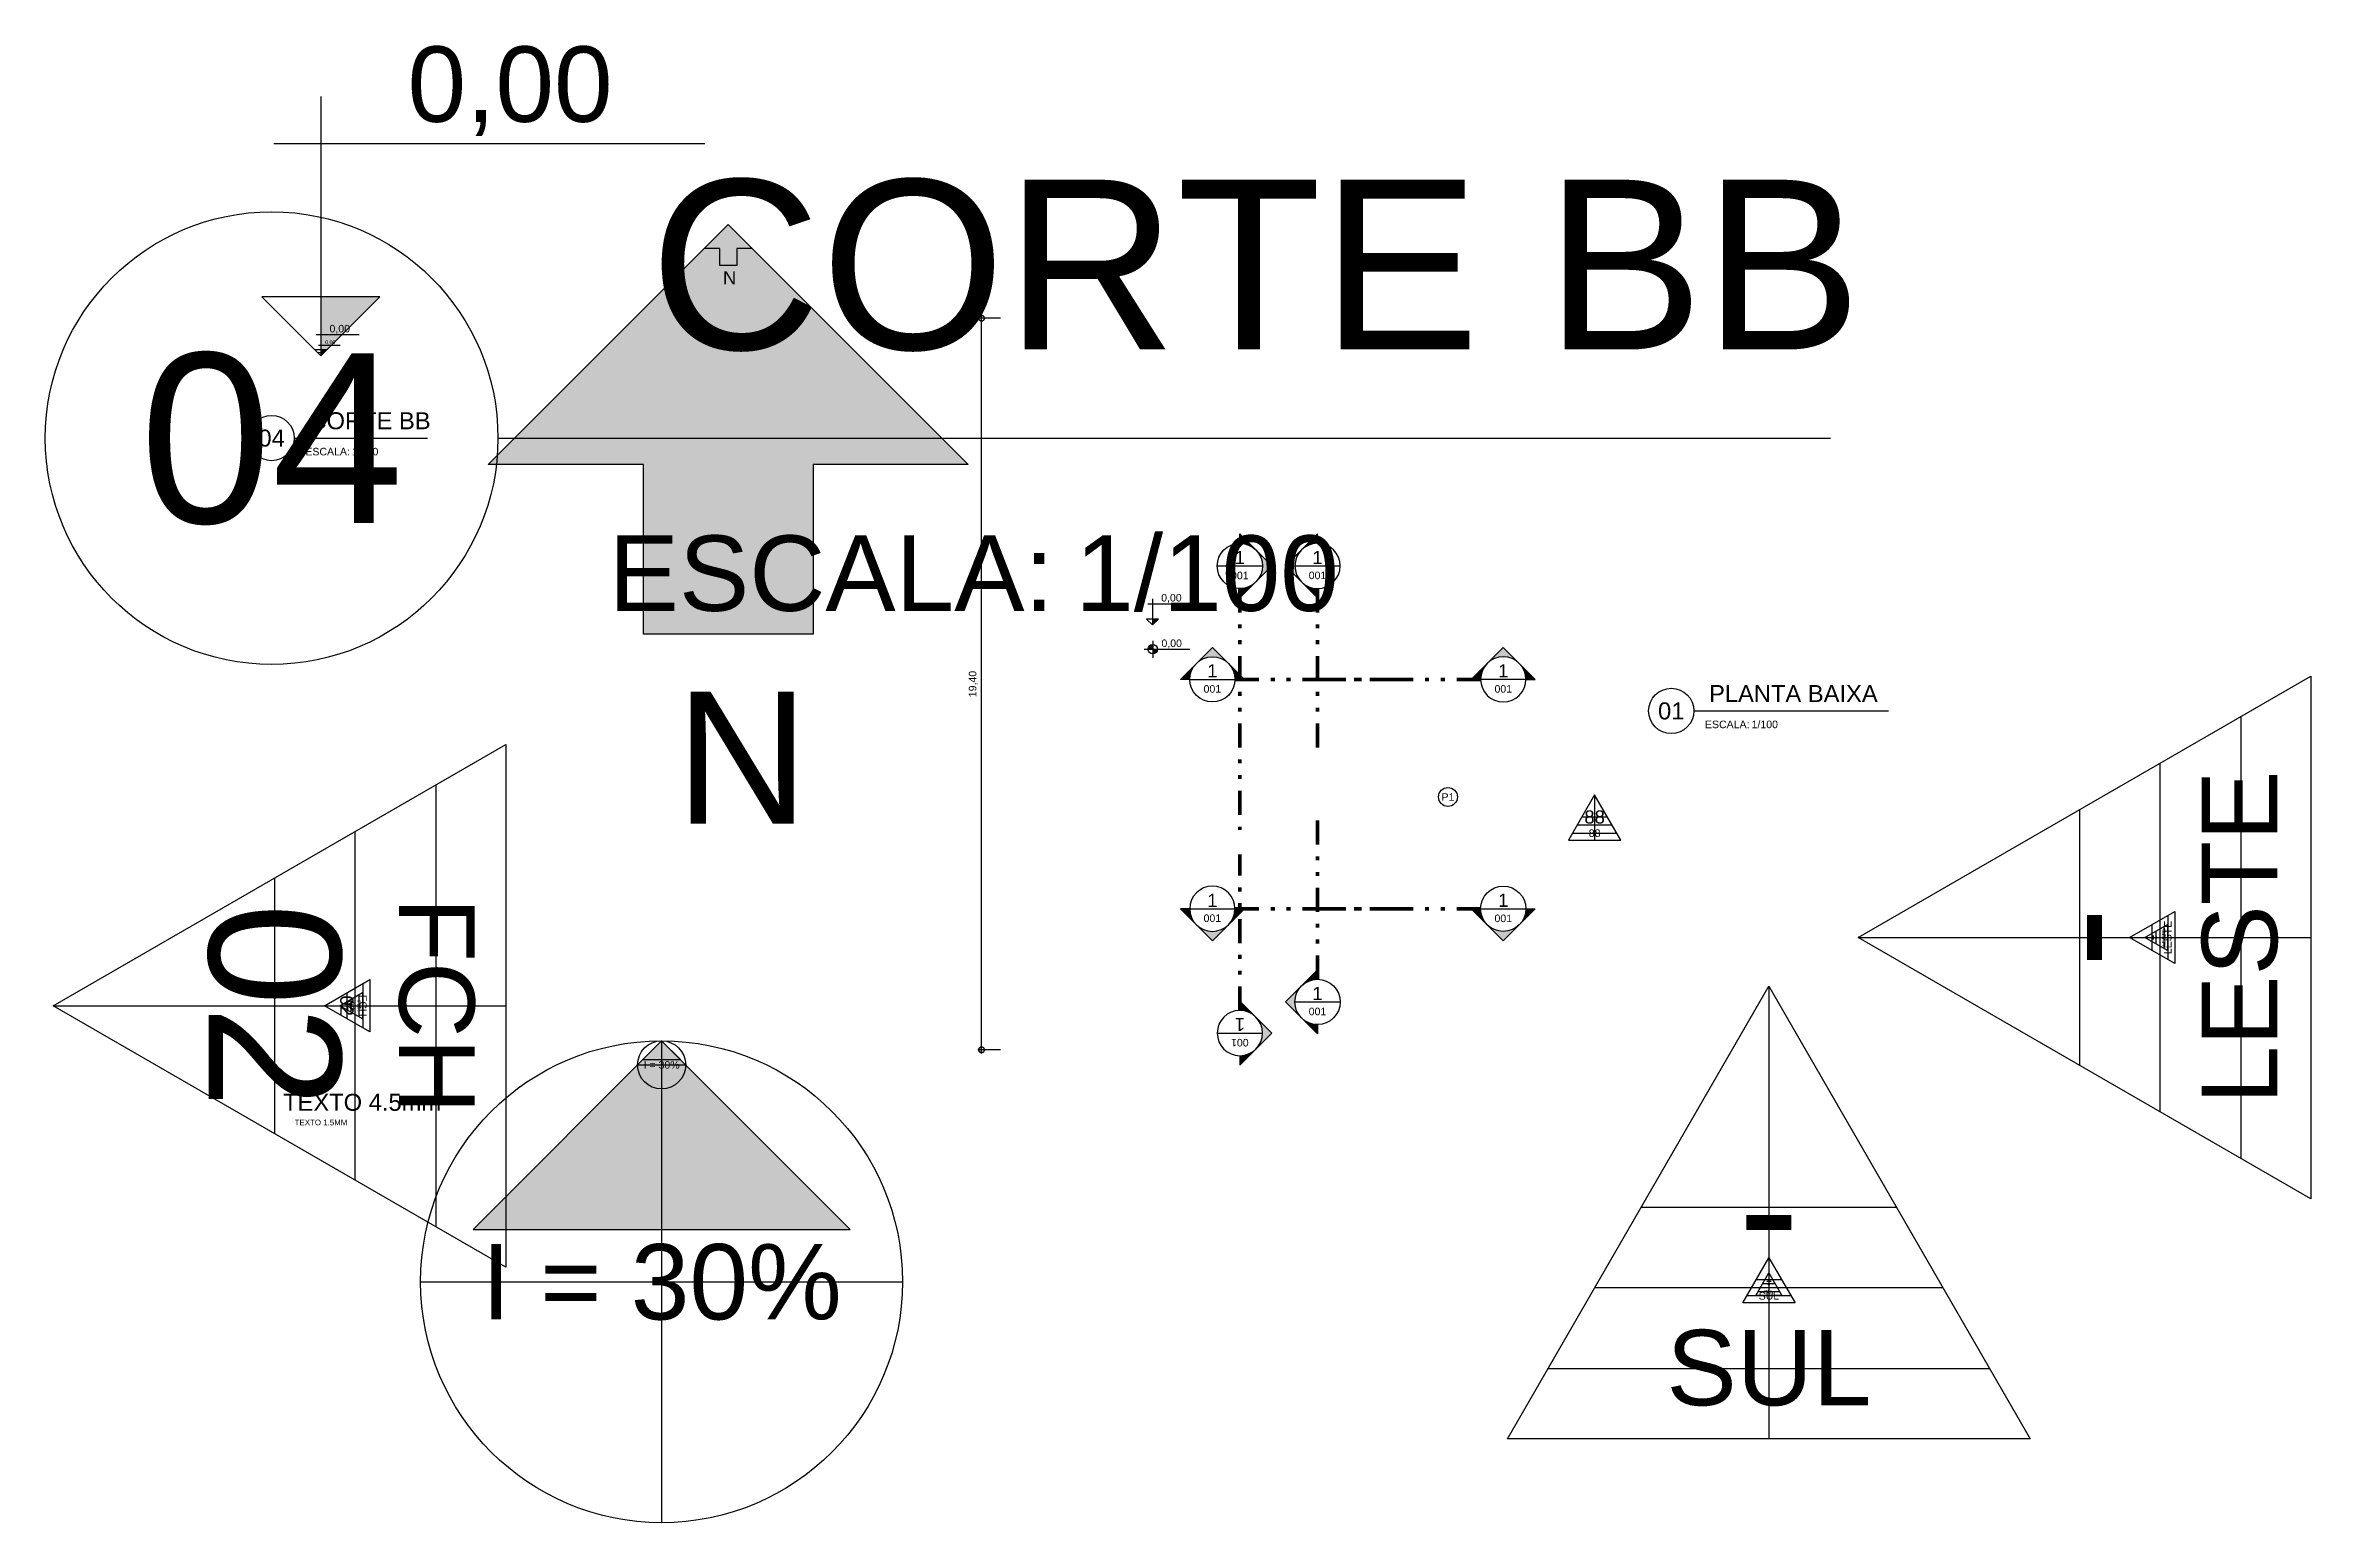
# Model space of a CAD drawing. Header units: metres. Extents: x 47755.6 to 47815.7, y 23410 to 23449.2.
import ezdxf
from ezdxf.enums import TextEntityAlignment as Align

# ---------------------------------------------------------------- set-up
doc = ezdxf.new("R2010")
doc.units = ezdxf.units.M
doc.header["$LTSCALE"] = 0.25
doc.header["$PDMODE"] = 96
doc.linetypes.add('DIVIDEX2', pattern=[63.5, 25.4, -12.7, 0, -12.7, 0, -12.7])
for name, color, linetype in [('0 @ 0.05', 7, 'Continuous'), ('0 @ 0.1', 7, 'Continuous'), ('0 @ 1', 7, 'Continuous'), ('ARQ_TXT 01', 1, 'Continuous'), ('SIMB_01', 1, 'Continuous'), ('SIMB_02', 2, 'Continuous'), ('SIMB_PREENCHIMENTO', 253, 'Continuous'), ('SIMB_TXT', 1, 'Continuous')]:
    doc.layers.add(name, color=color, linetype=linetype)
doc.layers.add('ARQ_0', color=7, linetype='Continuous', true_color=0xff7400, plot=False)
doc.layers.add('ARQ_CINZA 06', color=255, linetype='Continuous', lineweight=9)
doc.layers.add('SIMB_LCT', color=252, linetype='DIVIDEX2', lineweight=100)
doc.styles.add('Annot_1.5mm', font='arial.ttf', dxfattribs={"height": 1.5})
doc.styles.add('Annot_2.0mm', font='arial.ttf', dxfattribs={"height": 2})
doc.styles.add('Annot_3.5mm', font='arial.ttf', dxfattribs={"height": 3.5})
doc.styles.add('Annot_4.5mm', font='arial.ttf', dxfattribs={"height": 4.5})
doc.styles.add('cota', font='arial.ttf')
doc.styles.add('SIMB', font='arial.ttf')
doc.dimstyles.new('Info 01 - annot', dxfattribs={"dimtxt": 2, "dimasz": 3, "dimexe": 1, "dimexo": 1, "dimgap": 1, "dimtad": 1, "dimzin": 4, "dimtxsty": 'cota', "dimblk": 'DOTSMALL', "dimcen": 2, "dimdle": 1, "dimclrd": 256, "dimclre": 256, "dimclrt": 1, "dimazin": 2, "dimtfac": 0.09, "dimtix": 1, "dimtmove": 2, "dimatfit": 2, "dimfxl": 5, "dimfxlon": 1, "dimtolj": 1, "dimtzin": 4, "dimlwd": -1, "dimarcsym": 1})

# ---------------------------------------------------------------- blocks, each defined once
blk = doc.blocks.new('*U258')
at = {"layer": 'ARQ_0'}
for p, q in [((0, 8), (0, -4)), ((-3.391, 2.127), (3.391, 2.127)), ((-5.856, -2.144), (5.856, -2.144))]:
    blk.add_line(p, q, dxfattribs=at)
at = {"layer": 'SIMB_02'}
blk.add_line((-4.619, 0), (4.619, 0), dxfattribs=at)
blk.add_lwpolyline([(6.928, -4), (0, 8), (-6.928, -4)], close=True, dxfattribs=at)
at = {"layer": 'SIMB_TXT', "style": 'SIMB'}
for tag, height, p in [('00', 3.5, (0, 2.121)), ('000', 2, (0, -2.175))]:
    blk.add_attdef(tag, text='', height=height, dxfattribs=at).set_placement(p, align=Align.MIDDLE_CENTER)
blk = doc.blocks.new('*U443')
at = {"layer": '0 @ 0.05'}
ref = blk.add_blockref('*U258', (47763.846, 23423.75), dxfattribs=dict(at, xscale=-0.05, yscale=0.05, zscale=0.05, rotation=90))
ref.add_attrib('00', '02', dxfattribs={"layer": 'SIMB_TXT', "height": 0.175, "rotation": 270, "style": 'SIMB'}).set_placement((47763.74, 23423.75), align=Align.MIDDLE_CENTER)
ref.add_attrib('000', 'FCH', dxfattribs={"layer": 'SIMB_TXT', "height": 0.1, "rotation": 270, "style": 'SIMB'}).set_placement((47763.955, 23423.75), align=Align.MIDDLE_CENTER)
at = {"layer": '0 @ 0.1'}
ref = blk.add_blockref('*U258', (47763.846, 23423.75), dxfattribs=dict(at, xscale=-0.1, yscale=0.1, zscale=0.1, rotation=89.99999999999993))
ref.add_attrib('00', '02', dxfattribs={"layer": 'SIMB_TXT', "height": 0.35, "rotation": 270, "style": 'SIMB'}).set_placement((47763.634, 23423.75), align=Align.MIDDLE_CENTER)
ref.add_attrib('000', 'FCH', dxfattribs={"layer": 'SIMB_TXT', "height": 0.2, "rotation": 270, "style": 'SIMB'}).set_placement((47764.064, 23423.75), align=Align.MIDDLE_CENTER)
at = {"layer": '0 @ 1'}
ref = blk.add_blockref('*U258', (47763.846, 23423.75), dxfattribs=dict(at, xscale=-1, rotation=90))
ref.add_attrib('00', '02', dxfattribs={"layer": 'SIMB_TXT', "height": 3.5, "rotation": 270, "style": 'SIMB'}).set_placement((47761.725, 23423.75), align=Align.MIDDLE_CENTER)
ref.add_attrib('000', 'FCH', dxfattribs={"layer": 'SIMB_TXT', "height": 2, "rotation": 270, "style": 'SIMB'}).set_placement((47766.021, 23423.75), align=Align.MIDDLE_CENTER)
blk = doc.blocks.new('*U317')
at = {"layer": 'ARQ_0'}
for p, q in [((0, 8), (0, -4)), ((-3.391, 2.127), (3.391, 2.127)), ((-5.856, -2.144), (5.856, -2.144))]:
    blk.add_line(p, q, dxfattribs=at)
at = {"layer": 'SIMB_02'}
blk.add_line((-4.619, 0), (4.619, 0), dxfattribs=at)
blk.add_lwpolyline([(6.928, -4), (0, 8), (-6.928, -4)], close=True, dxfattribs=at)
at = {"layer": 'SIMB_TXT', "style": 'SIMB'}
for tag, height, p in [('00', 3.5, (0, 2.133)), ('000', 2, (0, -2.113))]:
    blk.add_attdef(tag, text='', height=height, rotation=180, dxfattribs=at).set_placement(p, align=Align.MIDDLE_CENTER)
blk = doc.blocks.new('*U444')
at = {"layer": '0 @ 0.05'}
ref = blk.add_blockref('*U317', (47811.7, 23425.558), dxfattribs=dict(at, xscale=-0.05, yscale=0.05, zscale=0.05, rotation=90))
ref.add_attrib('00', '-', dxfattribs={"layer": 'SIMB_TXT', "height": 0.175, "rotation": 90, "style": 'SIMB'}).set_placement((47811.593, 23425.558), align=Align.MIDDLE_CENTER)
ref.add_attrib('000', 'LESTE', dxfattribs={"layer": 'SIMB_TXT', "height": 0.1, "rotation": 90, "style": 'SIMB'}).set_placement((47811.806, 23425.558), align=Align.MIDDLE_CENTER)
at = {"layer": '0 @ 0.1'}
ref = blk.add_blockref('*U317', (47811.7, 23425.558), dxfattribs=dict(at, xscale=-0.1, yscale=0.1, zscale=0.1, rotation=89.99999999999993))
ref.add_attrib('00', '-', dxfattribs={"layer": 'SIMB_TXT', "height": 0.35, "rotation": 90, "style": 'SIMB'}).set_placement((47811.487, 23425.558), align=Align.MIDDLE_CENTER)
ref.add_attrib('000', 'LESTE', dxfattribs={"layer": 'SIMB_TXT', "height": 0.2, "rotation": 90, "style": 'SIMB'}).set_placement((47811.911, 23425.558), align=Align.MIDDLE_CENTER)
at = {"layer": '0 @ 1'}
ref = blk.add_blockref('*U317', (47811.7, 23425.558), dxfattribs=dict(at, xscale=-1, rotation=90))
ref.add_attrib('00', '-', dxfattribs={"layer": 'SIMB_TXT', "height": 3.5, "rotation": 90, "style": 'SIMB'}).set_placement((47809.567, 23425.558), align=Align.MIDDLE_CENTER)
ref.add_attrib('000', 'LESTE', dxfattribs={"layer": 'SIMB_TXT', "height": 2, "rotation": 90, "style": 'SIMB'}).set_placement((47813.813, 23425.558), align=Align.MIDDLE_CENTER)
blk = doc.blocks.new('*U445')
at = {"layer": '0 @ 0.05'}
ref = blk.add_blockref('*U317', (47801.337, 23416.269), dxfattribs=dict(at, xscale=-0.05, yscale=0.05, zscale=0.05))
ref.add_attrib('00', '-', dxfattribs={"layer": 'SIMB_TXT', "height": 0.175, "style": 'SIMB'}).set_placement((47801.337, 23416.375), align=Align.MIDDLE_CENTER)
ref.add_attrib('000', 'SUL', dxfattribs={"layer": 'SIMB_TXT', "height": 0.1, "style": 'SIMB'}).set_placement((47801.337, 23416.163), align=Align.MIDDLE_CENTER)
at = {"layer": '0 @ 0.1'}
ref = blk.add_blockref('*U317', (47801.337, 23416.269), dxfattribs=dict(at, xscale=-0.1, yscale=0.1, zscale=0.1, rotation=359.9999999999999))
ref.add_attrib('00', '-', dxfattribs={"layer": 'SIMB_TXT', "height": 0.35, "style": 'SIMB'}).set_placement((47801.337, 23416.482), align=Align.MIDDLE_CENTER)
ref.add_attrib('000', 'SUL', dxfattribs={"layer": 'SIMB_TXT', "height": 0.2, "style": 'SIMB'}).set_placement((47801.337, 23416.057), align=Align.MIDDLE_CENTER)
at = {"layer": '0 @ 1'}
ref = blk.add_blockref('*U317', (47801.337, 23416.269), dxfattribs=dict(at, xscale=-1))
ref.add_attrib('00', '-', dxfattribs={"layer": 'SIMB_TXT', "height": 3.5, "style": 'SIMB'}).set_placement((47801.337, 23418.402), align=Align.MIDDLE_CENTER)
ref.add_attrib('000', 'SUL', dxfattribs={"layer": 'SIMB_TXT', "height": 2, "style": 'SIMB'}).set_placement((47801.337, 23414.156), align=Align.MIDDLE_CENTER)
blk = doc.blocks.new('*U411')
at = {"layer": 'ARQ_CINZA 06'}
blk.add_hatch(color=256, dxfattribs=at).paths.add_polyline_path([(0, 0), (-5, -5), (5, -5)])
at = {"layer": 'ARQ_0'}
for p, q in [((0, 0), (0, -12.776)), ((-6.388, -6.388), (6.388, -6.388))]:
    blk.add_line(p, q, dxfattribs=at)
blk.add_circle((0, -6.388), 6.388, dxfattribs=at)
at = {"layer": 'SIMB_01'}
blk.add_lwpolyline([(0, 0), (-5, -5), (5, -5), (0, 0)], dxfattribs=at)
at = {"layer": 'SIMB_01', "style": 'Annot_2.0mm'}
blk.add_attdef('INCLINACAO', text='', height=2, dxfattribs=at).set_placement((0, -6.389), align=Align.MIDDLE_CENTER)
blk = doc.blocks.new('*U446')
at = {"layer": '0 @ 0.1', "xscale": 0.1, "yscale": 0.1, "zscale": 0.1}
blk.add_blockref('*U411', (47771.98, 23422.82), dxfattribs=at).add_auto_attribs({'INCLINACAO': 'I = 30%'})
at = {"layer": '0 @ 1'}
blk.add_blockref('*U411', (47771.98, 23422.82), dxfattribs=at).add_auto_attribs({'INCLINACAO': 'I = 30%'})
blk = doc.blocks.new('*U49')
at = {"layer": 'SIMB_02'}
blk.add_line((6, 0), (41.33, 0), dxfattribs=at)
blk.add_circle((0, 0), 6, dxfattribs=at)
at = {"layer": 'SIMB_TXT', "style": 'SIMB'}
blk.add_text('ESCALA:', height=2, dxfattribs=at).set_placement((8.936, -4.582))
blk.add_attdef('TITULO_DO_DESENHO', text='', height=4.5, dxfattribs=at).set_placement((10.022, 1), align=Align.BOTTOM_LEFT)
blk.add_attdef('NUM', text='', height=4.5, dxfattribs=at).set_placement((0, 0), align=Align.MIDDLE_CENTER)
blk.add_attdef('ESCALA', (21.304, -4.582), '', height=2, dxfattribs=at)
blk = doc.blocks.new('*U447')
at = {"layer": '0 @ 0.1', "xscale": 0.1, "yscale": 0.1, "zscale": 0.1}
blk.add_blockref('*U49', (47761.641, 23438.799), dxfattribs=at).add_auto_attribs({'TITULO_DO_DESENHO': 'CORTE BB', 'NUM': '04', 'ESCALA': '1/100'})
at = {"layer": '0 @ 1'}
blk.add_blockref('*U49', (47761.641, 23438.799), dxfattribs=at).add_auto_attribs({'TITULO_DO_DESENHO': 'CORTE BB', 'NUM': '04', 'ESCALA': '1/100'})
blk = doc.blocks.new('*U319')
at = {"layer": 'SIMB_PREENCHIMENTO', "transparency": 33554587}
h = blk.add_hatch(color=256, dxfattribs=at)
h.dxf.hatch_style = 1
h.paths.add_polyline_path([(1.562, 1.562), (0, 1.562), (0, 0)])
at = {"layer": 'SIMB_01'}
for p, q in [((0, 6.877), (0, 0)), ((-1.25, 5.627), (10.181, 5.627))]:
    blk.add_line(p, q, dxfattribs=at)
blk.add_lwpolyline([(-1.562, 1.562), (0, 0), (1.562, 1.562), (-1.562, 1.562)], dxfattribs=at)
at = {"layer": 'SIMB_TXT', "style": 'SIMB'}
blk.add_attdef('00,00', (2.299, 6.203), '', height=2, dxfattribs=at)
blk = doc.blocks.new('*U448')
at = {"layer": '0 @ 0.05', "xscale": 0.05, "yscale": 0.05, "zscale": 0.05}
blk.add_blockref('*U319', (47762.945, 23440.98), dxfattribs=at).add_auto_attribs({'00,00': '0,00'})
at = {"layer": '0 @ 0.1', "xscale": 0.1, "yscale": 0.1, "zscale": 0.1}
blk.add_blockref('*U319', (47762.945, 23440.98), dxfattribs=at).add_auto_attribs({'00,00': '0,00'})
at = {"layer": '0 @ 1'}
blk.add_blockref('*U319', (47762.945, 23440.98), dxfattribs=at).add_auto_attribs({'00,00': '0,00'})
blk = doc.blocks.new('norte')
at = {"layer": 'SIMB_PREENCHIMENTO'}
blk.add_hatch(color=256, dxfattribs=at).paths.add_polyline_path([(-6.363, -6.363), (-2.25, -6.363), (-2.25, -10.863), (2.25, -10.863), (2.25, -6.363), (6.363, -6.363), (0, 0)])
at = {"layer": 'SIMB_01'}
blk.add_lwpolyline([(-2.25, -6.363), (-6.363, -6.363), (0, 0), (6.363, -6.363), (2.25, -6.363), (2.25, -10.863), (-2.25, -10.863)], close=True, dxfattribs=at)
at = {"layer": 'SIMB_01', "insert": (-1.399, -12.389), "char_height": 3.5, "width": 3.7, "attachment_point": 1, "style": 'Annot_3.5mm'}
blk.add_mtext('N', dxfattribs=at)
blk = doc.blocks.new('*U449')
at = {"layer": '0 @ 0.1', "xscale": 0.1, "yscale": 0.1, "zscale": 0.1}
blk.add_blockref('norte', (47773.747, 23444.463), dxfattribs=at)
at = {"layer": '0 @ 1'}
blk.add_blockref('norte', (47773.747, 23444.463), dxfattribs=at)
blk = doc.blocks.new('*U438')
at = {"layer": 'SIMB_PREENCHIMENTO', "transparency": 33554587}
h = blk.add_hatch(color=256, dxfattribs=at)
h.dxf.hatch_style = 1
h.paths.add_polyline_path([(0, 1.25, 0.414214), (-1.25, 0), (0, 0)])
h.paths.add_polyline_path([(1.25, 0), (0, 0), (0, -1.25, 0.414214)])
at = {"layer": 'SIMB_01'}
for p, q in [((-2.25, 0), (9.81, 0)), ((0, 2.25), (0, -2.25))]:
    blk.add_line(p, q, dxfattribs=at)
blk.add_circle((0, 0), 1.25, dxfattribs=at)
at = {"layer": 'SIMB_TXT', "style": 'SIMB'}
blk.add_attdef('00,00', (2.32, 0.58), '', height=2, dxfattribs=at)
blk = doc.blocks.new('*U439')
at = {"layer": 'SIMB_PREENCHIMENTO', "transparency": 33554587}
h = blk.add_hatch(color=256, dxfattribs=at)
h.dxf.hatch_style = 1
h.paths.add_polyline_path([(0, 8.48), (-4.15, 4.33, -0.401827), (4.15, 4.33)])
h = blk.add_hatch(color=256, dxfattribs=at)
h.dxf.hatch_style = 1
h.paths.add_polyline_path([(-4.33, 4.15), (-8.48, 0), (-6, 0, -0.193399)])
h = blk.add_hatch(color=256, dxfattribs=at)
h.dxf.hatch_style = 1
h.paths.add_polyline_path([(4.33, 4.15, -0.193399), (6, 0), (8.48, 0)])
at = {"layer": 'SIMB_01'}
for p, q in [((-8.48, 0), (0, 8.48)), ((8.48, 0), (0, 8.48)), ((-6, 0), (-8.48, 0)), ((0, -6), (0, 6)), ((6, 0), (8.48, 0))]:
    blk.add_line(p, q, dxfattribs=at)
blk.add_circle((0, 0), 6, dxfattribs=at)
at = {"layer": 'SIMB_LCT'}
blk.add_line((6, 0), (69.96, 0), dxfattribs=at)
at = {"layer": 'SIMB_TXT', "style": 'SIMB'}
for tag, height, p in [('000', 3.5, (-2.25, 0)), ('999', 2, (2.53, 0))]:
    blk.add_attdef(tag, text='', height=height, rotation=90, dxfattribs=at).set_placement(p, align=Align.MIDDLE_CENTER)
blk = doc.blocks.new('*U437')
at = {"layer": 'SIMB_PREENCHIMENTO', "transparency": 33554587}
h = blk.add_hatch(color=256, dxfattribs=at)
h.dxf.hatch_style = 1
h.paths.add_polyline_path([(0, 8.48), (-4.15, 4.33, -0.401827), (4.15, 4.33)])
h = blk.add_hatch(color=256, dxfattribs=at)
h.dxf.hatch_style = 1
h.paths.add_polyline_path([(-4.33, 4.15), (-8.48, 0), (-6, 0, -0.193399)])
h = blk.add_hatch(color=256, dxfattribs=at)
h.dxf.hatch_style = 1
h.paths.add_polyline_path([(4.33, 4.15, -0.193399), (6, 0), (8.48, 0)])
at = {"layer": 'SIMB_01'}
for p, q in [((-8.48, 0), (0, 8.48)), ((8.48, 0), (0, 8.48)), ((-6, 0), (-8.48, 0)), ((0, 6), (0, -6)), ((6, 0), (8.48, 0))]:
    blk.add_line(p, q, dxfattribs=at)
blk.add_circle((0, 0), 6, dxfattribs=at)
at = {"layer": 'SIMB_LCT'}
blk.add_line((6, 0), (49.63, 0), dxfattribs=at)
at = {"layer": 'SIMB_TXT', "style": 'SIMB'}
for tag, height, p in [('000', 3.5, (-2.26, 0)), ('999', 2, (2.55, 0))]:
    blk.add_attdef(tag, text='', height=height, rotation=270, dxfattribs=at).set_placement(p, align=Align.MIDDLE_CENTER)
blk = doc.blocks.new('*U434')
at = {"layer": 'SIMB_PREENCHIMENTO', "transparency": 33554587}
h = blk.add_hatch(color=256, dxfattribs=at)
h.dxf.hatch_style = 1
h.paths.add_polyline_path([(0, 8.48), (-4.15, 4.33, -0.401827), (4.15, 4.33)])
h = blk.add_hatch(color=256, dxfattribs=at)
h.dxf.hatch_style = 1
h.paths.add_polyline_path([(-4.33, 4.15), (-8.48, 0), (-6, 0, -0.193399)])
h = blk.add_hatch(color=256, dxfattribs=at)
h.dxf.hatch_style = 1
h.paths.add_polyline_path([(4.33, 4.15, -0.193399), (6, 0), (8.48, 0)])
at = {"layer": 'SIMB_01'}
for p, q in [((-8.48, 0), (0, 8.48)), ((8.48, 0), (0, 8.48)), ((-6, 0), (-8.48, 0)), ((0, 6), (0, -6)), ((6, 0), (8.48, 0))]:
    blk.add_line(p, q, dxfattribs=at)
blk.add_circle((0, 0), 6, dxfattribs=at)
at = {"layer": 'SIMB_LCT'}
blk.add_line((6, 0), (49.63, 0), dxfattribs=at)
at = {"layer": 'SIMB_TXT', "style": 'SIMB'}
for tag, height, p in [('999', 2, (-2.53, 0)), ('000', 3.5, (2.25, 0))]:
    blk.add_attdef(tag, text='', height=height, rotation=270, dxfattribs=at).set_placement(p, align=Align.MIDDLE_CENTER)
blk = doc.blocks.new('*U435')
at = {"layer": 'SIMB_PREENCHIMENTO', "transparency": 33554587}
h = blk.add_hatch(color=256, dxfattribs=at)
h.dxf.hatch_style = 1
h.paths.add_polyline_path([(0, 8.48), (-4.15, 4.33, -0.401827), (4.15, 4.33)])
h = blk.add_hatch(color=256, dxfattribs=at)
h.dxf.hatch_style = 1
h.paths.add_polyline_path([(-4.33, 4.15), (-8.48, 0), (-6, 0, -0.193399)])
h = blk.add_hatch(color=256, dxfattribs=at)
h.dxf.hatch_style = 1
h.paths.add_polyline_path([(4.33, 4.15, -0.193399), (6, 0), (8.48, 0)])
at = {"layer": 'SIMB_01'}
for p, q in [((-8.48, 0), (0, 8.48)), ((8.48, 0), (0, 8.48)), ((-6, 0), (-8.48, 0)), ((-6, 0), (6, 0)), ((6, 0), (8.48, 0))]:
    blk.add_line(p, q, dxfattribs=at)
blk.add_circle((0, 0), 6, dxfattribs=at)
at = {"layer": 'SIMB_LCT'}
blk.add_line((6, 0), (49.63, 0), dxfattribs=at)
at = {"layer": 'SIMB_TXT', "style": 'SIMB'}
for tag, height, p in [('000', 3.5, (0, 2.25)), ('999', 2, (0, -2.53))]:
    blk.add_attdef(tag, text='', height=height, dxfattribs=at).set_placement(p, align=Align.MIDDLE_CENTER)
blk = doc.blocks.new('*U436')
at = {"layer": 'SIMB_PREENCHIMENTO', "transparency": 33554587}
h = blk.add_hatch(color=256, dxfattribs=at)
h.dxf.hatch_style = 1
h.paths.add_polyline_path([(0, 8.48), (-4.15, 4.33, -0.401827), (4.15, 4.33)])
h = blk.add_hatch(color=256, dxfattribs=at)
h.dxf.hatch_style = 1
h.paths.add_polyline_path([(-4.33, 4.15), (-8.48, 0), (-6, 0, -0.193399)])
h = blk.add_hatch(color=256, dxfattribs=at)
h.dxf.hatch_style = 1
h.paths.add_polyline_path([(4.33, 4.15, -0.193399), (6, 0), (8.48, 0)])
at = {"layer": 'SIMB_01'}
for p, q in [((-8.48, 0), (0, 8.48)), ((8.48, 0), (0, 8.48)), ((-6, 0), (-8.48, 0)), ((-6, 0), (6, 0)), ((6, 0), (8.48, 0))]:
    blk.add_line(p, q, dxfattribs=at)
blk.add_circle((0, 0), 6, dxfattribs=at)
at = {"layer": 'SIMB_LCT'}
blk.add_line((6, 0), (49.63, 0), dxfattribs=at)
at = {"layer": 'SIMB_TXT', "style": 'SIMB'}
for tag, height, p in [('000', 3.5, (0, 2.25)), ('999', 2, (0, -2.53))]:
    blk.add_attdef(tag, text='', height=height, dxfattribs=at).set_placement(p, align=Align.MIDDLE_CENTER)
blk = doc.blocks.new('*U431')
at = {"layer": 'SIMB_PREENCHIMENTO', "transparency": 33554587}
h = blk.add_hatch(color=256, dxfattribs=at)
h.dxf.hatch_style = 1
h.paths.add_polyline_path([(0, 8.48), (-4.15, 4.33, -0.401827), (4.15, 4.33)])
h = blk.add_hatch(color=256, dxfattribs=at)
h.dxf.hatch_style = 1
h.paths.add_polyline_path([(-4.33, 4.15), (-8.48, 0), (-6, 0, -0.193399)])
h = blk.add_hatch(color=256, dxfattribs=at)
h.dxf.hatch_style = 1
h.paths.add_polyline_path([(4.33, 4.15, -0.193399), (6, 0), (8.48, 0)])
at = {"layer": 'SIMB_01'}
for p, q in [((-8.48, 0), (0, 8.48)), ((8.48, 0), (0, 8.48)), ((-6, 0), (-8.48, 0)), ((-6, 0), (6, 0)), ((6, 0), (8.48, 0))]:
    blk.add_line(p, q, dxfattribs=at)
blk.add_circle((0, 0), 6, dxfattribs=at)
at = {"layer": 'SIMB_LCT'}
blk.add_line((6, 0), (49.63, 0), dxfattribs=at)
at = {"layer": 'SIMB_TXT', "style": 'SIMB'}
for tag, height, p in [('999', 2, (0, 2.55)), ('000', 3.5, (0, -2.26))]:
    blk.add_attdef(tag, text='', height=height, dxfattribs=at).set_placement(p, align=Align.MIDDLE_CENTER)
blk = doc.blocks.new('*U432')
at = {"layer": 'SIMB_PREENCHIMENTO', "transparency": 33554587}
h = blk.add_hatch(color=256, dxfattribs=at)
h.dxf.hatch_style = 1
h.paths.add_polyline_path([(0, 8.48), (-4.15, 4.33, -0.401827), (4.15, 4.33)])
h = blk.add_hatch(color=256, dxfattribs=at)
h.dxf.hatch_style = 1
h.paths.add_polyline_path([(-4.33, 4.15), (-8.48, 0), (-6, 0, -0.193399)])
h = blk.add_hatch(color=256, dxfattribs=at)
h.dxf.hatch_style = 1
h.paths.add_polyline_path([(4.33, 4.15, -0.193399), (6, 0), (8.48, 0)])
at = {"layer": 'SIMB_01'}
for p, q in [((-8.48, 0), (0, 8.48)), ((8.48, 0), (0, 8.48)), ((-6, 0), (-8.48, 0)), ((6, 0), (-6, 0)), ((6, 0), (8.48, 0))]:
    blk.add_line(p, q, dxfattribs=at)
blk.add_circle((0, 0), 6, dxfattribs=at)
at = {"layer": 'SIMB_LCT'}
blk.add_line((6, 0), (49.63, 0), dxfattribs=at)
at = {"layer": 'SIMB_TXT', "style": 'SIMB'}
for tag, height, p in [('999', 2, (0, 2.53)), ('000', 3.5, (0, -2.25))]:
    blk.add_attdef(tag, text='', height=height, rotation=180, dxfattribs=at).set_placement(p, align=Align.MIDDLE_CENTER)
blk = doc.blocks.new('*U433')
at = {"layer": 'SIMB_PREENCHIMENTO', "transparency": 33554587}
h = blk.add_hatch(color=256, dxfattribs=at)
h.dxf.hatch_style = 1
h.paths.add_polyline_path([(0, 8.48), (-4.15, 4.33, -0.401827), (4.15, 4.33)])
h = blk.add_hatch(color=256, dxfattribs=at)
h.dxf.hatch_style = 1
h.paths.add_polyline_path([(-4.33, 4.15), (-8.48, 0), (-6, 0, -0.193399)])
h = blk.add_hatch(color=256, dxfattribs=at)
h.dxf.hatch_style = 1
h.paths.add_polyline_path([(4.33, 4.15, -0.193399), (6, 0), (8.48, 0)])
at = {"layer": 'SIMB_01'}
for p, q in [((-8.48, 0), (0, 8.48)), ((8.48, 0), (0, 8.48)), ((-6, 0), (-8.48, 0)), ((0, -6), (0, 6)), ((6, 0), (8.48, 0))]:
    blk.add_line(p, q, dxfattribs=at)
blk.add_circle((0, 0), 6, dxfattribs=at)
at = {"layer": 'SIMB_LCT'}
blk.add_line((6, 0), (47.36, 0), dxfattribs=at)
at = {"layer": 'SIMB_TXT', "style": 'SIMB'}
for tag, height, p in [('999', 2, (-2.55, 0)), ('000', 3.5, (2.26, 0))]:
    blk.add_attdef(tag, text='', height=height, rotation=90, dxfattribs=at).set_placement(p, align=Align.MIDDLE_CENTER)
blk = doc.blocks.new('*U22')
at = {"layer": 'SIMB_02'}
blk.add_circle((0, 0), 2.5, dxfattribs=at)
at = {"layer": 'SIMB_TXT', "style": 'SIMB'}
blk.add_attdef('CDESQ', text='', height=2, dxfattribs=at).set_placement((0, 0), align=Align.MIDDLE_CENTER)
blk = doc.blocks.new('*U428')
at = {"layer": 'SIMB_02'}
blk.add_line((6, 0), (57.59, 0), dxfattribs=at)
blk.add_circle((0, 0), 6, dxfattribs=at)
at = {"layer": 'SIMB_TXT', "style": 'SIMB'}
blk.add_text('ESCALA:', height=2, dxfattribs=at).set_placement((8.94, -4.58))
blk.add_attdef('TITULO_DO_DESENHO', text='', height=4.5, dxfattribs=at).set_placement((10.02, 1), align=Align.BOTTOM_LEFT)
blk.add_attdef('NUM', text='', height=4.5, dxfattribs=at).set_placement((0, 0), align=Align.MIDDLE_CENTER)
blk.add_attdef('ESCALA', (21.3, -4.58), '', height=2, dxfattribs=at)
blk = doc.blocks.new('_DotSmall')
at = {"color": 0, "linetype": 'ByBlock', "const_width": 0.5}
blk.add_lwpolyline([(-0.0625, 0, 1), (0.0625, 0, 1)], format="xyb", close=True, dxfattribs=at)
blk = doc.blocks.new('*D441')
at = {"lineweight": -2, "transparency": 16777216}
for p, q in [((47780.962, 23441.977), (47780.362, 23441.977)), ((47780.962, 23422.581), (47780.362, 23422.581))]:
    blk.add_line(p, q, dxfattribs=at)
at = {"transparency": 16777216}
blk.add_line((47780.462, 23422.481), (47780.462, 23442.077), dxfattribs=at)
at = {"layer": 'Defpoints', "color": 0, "transparency": 16777216}
for p in [(47780.462, 23441.977), (47781.86, 23441.977), (47781.86, 23422.581)]:
    blk.add_point(p, dxfattribs=at)
at = {"transparency": 16777216, "xscale": 0.3, "yscale": 0.3, "zscale": 0.3}
for p, rotation in [((47780.462, 23441.977), 90), ((47780.462, 23422.581), 270)]:
    blk.add_blockref('_DotSmall', p, dxfattribs=dict(at, rotation=rotation))
at = {"color": 1, "transparency": 16777216, "insert": (47780.242, 23432.279), "char_height": 0.2, "attachment_point": 5, "rotation": 90, "style": 'cota'}
blk.add_mtext('\\A1;19,40', dxfattribs=at)

msp = doc.modelspace()

# ---------------------------------------------------------------- block references
for name in ['*U448', '*U447', '*U449', '*U444', '*U443', '*U445', '*U446']:
    msp.add_blockref(name, (0, 0))
at = {"layer": '0 @ 0.1', "xscale": 0.1, "yscale": 0.1, "zscale": 0.1}
for name, p, rotation in [('*U439', (47787.31, 23435.409), 270), ('*U434', (47789.369, 23423.85), 90.00000000000001), ('*U432', (47794.294, 23426.32), 180)]:
    msp.add_blockref(name, p, dxfattribs=dict(at, rotation=rotation)).add_auto_attribs({'999': '001', '000': '1'})
at = {"layer": '0 @ 0.1'}
ref = msp.add_blockref('*U437', (47789.369, 23435.409), dxfattribs=dict(at, xscale=-0.1, yscale=0.1, zscale=0.1, rotation=90))
ref.add_attrib('999', '001', dxfattribs={"layer": 'SIMB_TXT', "height": 0.2, "style": 'SIMB'}).set_placement((47789.369, 23435.159), align=Align.MIDDLE_CENTER)
ref.add_attrib('000', '1', dxfattribs={"layer": 'SIMB_TXT', "height": 0.35, "style": 'SIMB'}).set_placement((47789.369, 23435.633), align=Align.MIDDLE_CENTER)
at = {"layer": '0 @ 0.1', "xscale": 0.1, "yscale": 0.1, "zscale": 0.1}
for name, p, values in [('*U319', (47784.994, 23433.846), {'00,00': '0,00'}), ('*U438', (47784.999, 23433.202), {'00,00': '0,00'}), ('*U435', (47786.581, 23432.403), {'999': '001', '000': '1'}), ('*U428', (47798.747, 23431.566), {'TITULO_DO_DESENHO': 'PLANTA BAIXA', 'NUM': '01', 'ESCALA': '1/100'}), ('*U22', (47792.828, 23429.284), {'CDESQ': 'P1'}), ('*U258', (47796.716, 23428.542), {'00': '88', '000': '88'})]:
    msp.add_blockref(name, p, dxfattribs=at).add_auto_attribs(values)
at = {"layer": '0 @ 0.1'}
ref = msp.add_blockref('*U436', (47794.294, 23432.403), dxfattribs=dict(at, xscale=-0.1, yscale=0.1, zscale=0.1))
ref.add_attrib('999', '001', dxfattribs={"layer": 'SIMB_TXT', "height": 0.2, "style": 'SIMB'}).set_placement((47794.294, 23432.15), align=Align.MIDDLE_CENTER)
ref.add_attrib('000', '1', dxfattribs={"layer": 'SIMB_TXT', "height": 0.35, "style": 'SIMB'}).set_placement((47794.294, 23432.628), align=Align.MIDDLE_CENTER)
ref = msp.add_blockref('*U433', (47787.31, 23423.025), dxfattribs=dict(at, xscale=-0.1, yscale=0.1, zscale=0.1, rotation=270))
ref.add_attrib('999', '001', dxfattribs={"layer": 'SIMB_TXT', "height": 0.2, "rotation": 180, "style": 'SIMB'}).set_placement((47787.31, 23422.77), align=Align.MIDDLE_CENTER)
ref.add_attrib('000', '1', dxfattribs={"layer": 'SIMB_TXT', "height": 0.35, "rotation": 180, "style": 'SIMB'}).set_placement((47787.31, 23423.251), align=Align.MIDDLE_CENTER)
ref = msp.add_blockref('*U431', (47786.581, 23426.32), dxfattribs=dict(at, xscale=-0.1, yscale=0.1, zscale=0.1, rotation=180))
ref.add_attrib('999', '001', dxfattribs={"layer": 'SIMB_TXT', "height": 0.2, "style": 'SIMB'}).set_placement((47786.581, 23426.07), align=Align.MIDDLE_CENTER)
ref.add_attrib('000', '1', dxfattribs={"layer": 'SIMB_TXT', "height": 0.35, "style": 'SIMB'}).set_placement((47786.581, 23426.543), align=Align.MIDDLE_CENTER)

# ---------------------------------------------------------------- texts
at = {"layer": 'ARQ_TXT 01', "attachment_point": 1}
for s, insert, char_height, width, style in [('TEXTO 4.5mm', (47761.944, 23421.414), 0.45, 4.74149, 'Annot_4.5mm'), ('TEXTO 1.5MM', (47762.252, 23420.731), 0.15, 1.77789, 'Annot_1.5mm')]:
    msp.add_mtext(s, dxfattribs=dict(at, insert=insert, char_height=char_height, width=width, style=style))

# ---------------------------------------------------------------- dimensions: what is measured, and where the dimension line sits
dim = msp.add_linear_dim(base=(47780.462, 23441.977), p1=(47781.86, 23422.581), p2=(47781.86, 23441.977), angle=90, dimstyle='Info 01 - annot')
dim.commit()
dim.dimension.update_dxf_attribs({"geometry": '*D441', "text_midpoint": (47780.242, 23432.279)})

doc.saveas('drawing.dxf')
